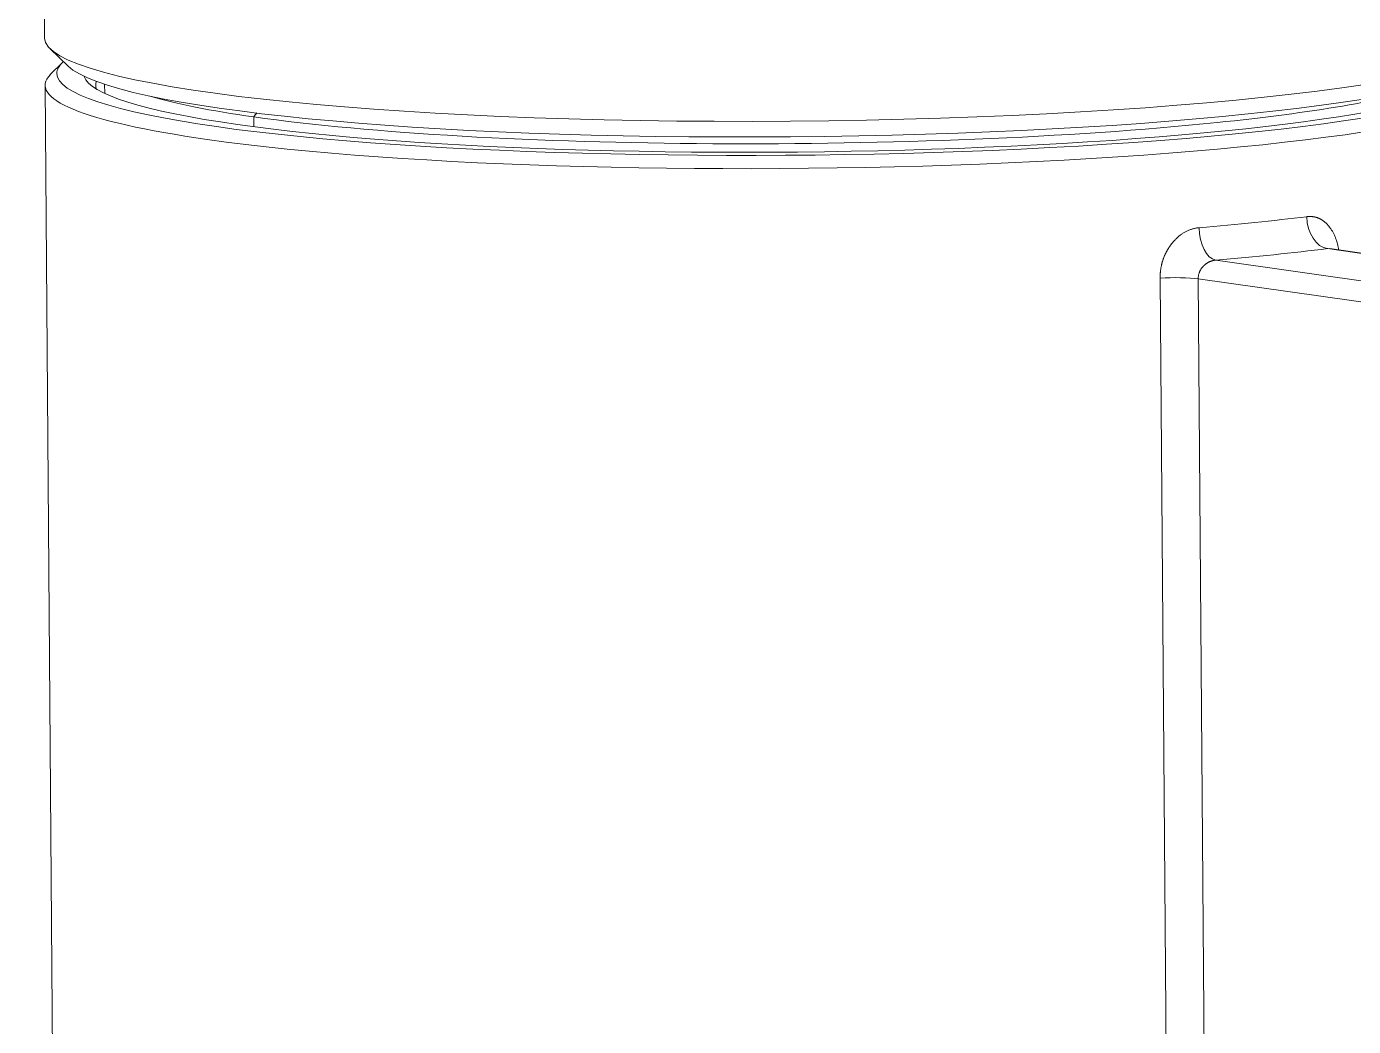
# Model space of a CAD drawing. Extents: x 14045 to 14886, y -16070 to -15429.
# Drawn here: x 14673.51 to 14695.77, y -15725.12 to -15708.33 of the extents above; entities that cross this region are included whole.
import ezdxf

# ---------------------------------------------------------------- set-up
doc = ezdxf.new("R2010")
doc.units = 0
doc.header["$MEASUREMENT"] = 0
doc.layers.get('0').update_dxf_attribs({"color": 3, "linetype": 'CONTINUOUS'})

msp = doc.modelspace()

# ---------------------------------------------------------------- linework, layer by layer
at = {"linetype": 'Continuous', "lineweight": 18, "extrusion": (-0.007688, 0.992816, 0.119401)}
for p, q in [((14673.742, -15699.092), (14673.815, -15708.527)), ((14673.907, -15708.706), (14674.207, -15708.997)), ((14674.107, -15708.944), (14673.91, -15709.141)), ((14673.821, -15709.321), (14673.986, -15730.667)), ((14674.821, -15709.303), (14674.822, -15709.456)), ((14704.45, -15713.354), (14695.372, -15712.062))]:
    msp.add_line(p, q, dxfattribs=at)
at = {"linetype": 'Continuous', "lineweight": 13, "extrusion": (-0.007688, 0.992816, 0.119401)}
for p, q in [((14677.323, -15709.851), (14677.325, -15710.016)), ((14704.406, -15713.353), (14695.338, -15712.062)), ((14693.46, -15712.255), (14702.528, -15713.546)), ((14692.661, -15729.834), (14692.527, -15712.559)), ((14702.296, -15713.867), (14693.166, -15712.568)), ((14693.166, -15712.568), (14693.3, -15729.843))]:
    msp.add_line(p, q, dxfattribs=at)
at = {"linetype": 'Continuous', "lineweight": 18}
for centre, major_axis, ratio, start_param, end_param in [((14686.315, -15708.43), (-12.5, -0.097), 0.119401, 0.000051, 3.141546), ((14686.319, -15709.026), (-12.3, -0.095), 0.119401, 0.671665, 3.276831), ((14686.319, -15709.026), (-12.3, -0.095), 0.119401, 6.147952, 6.283185), ((14686.317, -15708.728), (12.2, 0.094), 0.119401, 3.262203, 6.16258), ((14686.321, -15709.224), (12.5, 0.097), 0.119401, 3.020988, 3.813258), ((14686.319, -15709.026), (-12.3, -0.095), 0.119401, 0, 0.671665), ((14686.319, -15709.026), (11.85, 0.092), 0.119401, 3.178656, 3.813258), ((14686.321, -15709.224), (12.5, 0.097), 0.119401, 3.813258, 6.283185), ((14686.319, -15709.026), (11.85, 0.092), 0.119401, 3.813258, 6.246126), ((14686.321, -15709.224), (-11.65, -0.09), 0.119401, 6.240138, 6.283185), ((14686.321, -15709.224), (-11.65, -0.09), 0.119401, 0, 0.049924), ((14686.318, -15708.926), (11.5, 0.089), 0.119401, 5.384054, 5.913265), ((14686.318, -15708.926), (11.5, 0.089), 0.119401, 3.511518, 3.813258), ((14686.318, -15708.926), (11.5, 0.089), 0.119401, 3.813258, 5.384054), ((14695.334, -15711.566), (-0.061, 0.496), 0.686941, 1.405745, 2.976541), ((14693.456, -15711.759), (-0.043, 0.498), 0.54346, 1.428072, 2.998868), ((14686.335, -15711.011), (13, 0.101), 0.119401, 5.291615, 5.476494)]:
    msp.add_ellipse(centre, major_axis=major_axis, ratio=ratio, start_param=start_param, end_param=end_param, dxfattribs=at)
at = {"linetype": 'Continuous', "lineweight": 13}
for centre, major_axis, start_param, end_param in [((14686.331, -15710.515), (-12.5, -0.097), 2.150022, 2.334901), ((14692.775, -15712.609), (0.5, 0.004), 0.671665, 2.088002)]:
    msp.add_ellipse(centre, major_axis=major_axis, ratio=0.119401, start_param=start_param, end_param=end_param, dxfattribs=at)
msp.add_open_spline([(14677.323, -15709.851), (14677.34, -15709.827), (14677.357, -15709.804), (14677.374, -15709.781)], degree=3, dxfattribs=at)
for points, knots in [([(14694.987, -15711.526), (14694.991, -15711.525), (14694.997, -15711.524), (14695.007, -15711.524), (14695.017, -15711.523), (14695.027, -15711.522), (14695.037, -15711.522), (14695.046, -15711.522), (14695.056, -15711.522), (14695.066, -15711.523), (14695.075, -15711.524), (14695.084, -15711.525), (14695.094, -15711.526), (14695.103, -15711.527), (14695.112, -15711.529), (14695.121, -15711.53), (14695.13, -15711.533), (14695.139, -15711.535), (14695.148, -15711.537), (14695.157, -15711.54), (14695.165, -15711.543), (14695.174, -15711.546), (14695.183, -15711.55), (14695.191, -15711.553), (14695.2, -15711.557), (14695.208, -15711.561), (14695.216, -15711.565), (14695.225, -15711.57), (14695.233, -15711.575), (14695.241, -15711.58), (14695.249, -15711.585), (14695.257, -15711.59), (14695.265, -15711.596), (14695.273, -15711.602), (14695.28, -15711.608), (14695.288, -15711.614), (14695.296, -15711.621), (14695.303, -15711.628), (14695.311, -15711.635), (14695.318, -15711.642), (14695.325, -15711.65), (14695.333, -15711.657), (14695.34, -15711.665), (14695.347, -15711.673), (14695.354, -15711.682), (14695.361, -15711.69), (14695.368, -15711.699), (14695.378, -15711.712), (14695.39, -15711.728), (14695.404, -15711.749), (14695.417, -15711.771), (14695.429, -15711.793), (14695.441, -15711.815), (14695.452, -15711.838), (14695.463, -15711.862), (14695.472, -15711.886), (14695.481, -15711.911), (14695.49, -15711.936), (14695.497, -15711.962), (14695.504, -15711.988), (14695.511, -15712.015), (14695.516, -15712.042), (14695.52, -15712.065), (14695.522, -15712.079), (14695.523, -15712.084)], [0, 0, 0, 0, 0.013005, 0.025929, 0.038776, 0.051549, 0.064252, 0.076889, 0.089462, 0.101976, 0.114434, 0.126841, 0.139199, 0.151513, 0.163787, 0.176024, 0.188229, 0.200405, 0.212557, 0.224688, 0.236803, 0.248906, 0.261, 0.273091, 0.285181, 0.297276, 0.309379, 0.321494, 0.333626, 0.345778, 0.357955, 0.370161, 0.382399, 0.394673, 0.406989, 0.419348, 0.431756, 0.444216, 0.456731, 0.469306, 0.481944, 0.494649, 0.507425, 0.520274, 0.5332, 0.546206, 0.559297, 0.572475, 0.601197, 0.629604, 0.657728, 0.685607, 0.713277, 0.740775, 0.768138, 0.795406, 0.822618, 0.849812, 0.877029, 0.904307, 0.931685, 0.959202, 0.986896, 1, 1, 1, 1]), ([(14692.527, -15712.559), (14692.527, -15712.553), (14692.527, -15712.542), (14692.528, -15712.526), (14692.528, -15712.51), (14692.529, -15712.493), (14692.53, -15712.477), (14692.532, -15712.461), (14692.533, -15712.445), (14692.535, -15712.43), (14692.537, -15712.414), (14692.54, -15712.398), (14692.542, -15712.383), (14692.545, -15712.368), (14692.548, -15712.352), (14692.551, -15712.337), (14692.555, -15712.322), (14692.558, -15712.307), (14692.562, -15712.293), (14692.567, -15712.278), (14692.571, -15712.263), (14692.576, -15712.249), (14692.581, -15712.234), (14692.586, -15712.22), (14692.592, -15712.206), (14692.597, -15712.192), (14692.603, -15712.178), (14692.609, -15712.164), (14692.616, -15712.15), (14692.622, -15712.137), (14692.629, -15712.123), (14692.636, -15712.11), (14692.644, -15712.096), (14692.651, -15712.083), (14692.659, -15712.07), (14692.667, -15712.057), (14692.675, -15712.044), (14692.684, -15712.031), (14692.693, -15712.019), (14692.702, -15712.006), (14692.711, -15711.993), (14692.723, -15711.977), (14692.739, -15711.958), (14692.758, -15711.936), (14692.777, -15711.915), (14692.797, -15711.895), (14692.816, -15711.876), (14692.837, -15711.858), (14692.857, -15711.841), (14692.878, -15711.825), (14692.9, -15711.81), (14692.921, -15711.796), (14692.943, -15711.784), (14692.966, -15711.772), (14692.989, -15711.761), (14693.012, -15711.751), (14693.035, -15711.742), (14693.059, -15711.734), (14693.083, -15711.728), (14693.107, -15711.722), (14693.132, -15711.717), (14693.157, -15711.713), (14693.174, -15711.712), (14693.182, -15711.711)], [0, 0, 0, 0, 0.013404, 0.026713, 0.039931, 0.053062, 0.06611, 0.079079, 0.091973, 0.104797, 0.117555, 0.130251, 0.142889, 0.155475, 0.168013, 0.180508, 0.192964, 0.205386, 0.217779, 0.230147, 0.242496, 0.254831, 0.267155, 0.279475, 0.291795, 0.30412, 0.316454, 0.328804, 0.341173, 0.353567, 0.365989, 0.378446, 0.390942, 0.403481, 0.416069, 0.428709, 0.441407, 0.454166, 0.466992, 0.479888, 0.492859, 0.505909, 0.530721, 0.555188, 0.579341, 0.603212, 0.626833, 0.650238, 0.673462, 0.696541, 0.71951, 0.742407, 0.765268, 0.788131, 0.811034, 0.834013, 0.857104, 0.880346, 0.903771, 0.927416, 0.951315, 0.975499, 1, 1, 1, 1])]:
    msp.add_open_spline(points, degree=3, knots=knots, dxfattribs=at)
at = {"linetype": 'Continuous', "lineweight": 18}
msp.add_open_spline([(14693.46, -15712.255), (14693.457, -15712.255), (14693.452, -15712.256), (14693.443, -15712.257), (14693.435, -15712.258), (14693.426, -15712.259), (14693.418, -15712.261), (14693.41, -15712.263), (14693.401, -15712.265), (14693.393, -15712.268), (14693.385, -15712.271), (14693.376, -15712.274), (14693.368, -15712.277), (14693.36, -15712.28), (14693.352, -15712.284), (14693.344, -15712.288), (14693.336, -15712.292), (14693.328, -15712.297), (14693.321, -15712.301), (14693.313, -15712.306), (14693.305, -15712.312), (14693.298, -15712.317), (14693.291, -15712.322), (14693.283, -15712.328), (14693.276, -15712.334), (14693.269, -15712.34), (14693.262, -15712.346), (14693.254, -15712.355), (14693.244, -15712.365), (14693.232, -15712.379), (14693.222, -15712.392), (14693.212, -15712.407), (14693.204, -15712.422), (14693.196, -15712.437), (14693.189, -15712.452), (14693.183, -15712.468), (14693.177, -15712.485), (14693.173, -15712.501), (14693.17, -15712.518), (14693.168, -15712.535), (14693.166, -15712.552), (14693.166, -15712.563), (14693.166, -15712.568)], degree=3, knots=[0, 0, 0, 0, 0.019226, 0.038462, 0.057706, 0.07696, 0.096223, 0.115496, 0.134777, 0.154069, 0.17337, 0.19268, 0.212, 0.23133, 0.25067, 0.270019, 0.289379, 0.308748, 0.328128, 0.347517, 0.366917, 0.386327, 0.405748, 0.425179, 0.444621, 0.464073, 0.483535, 0.503009, 0.539171, 0.575172, 0.611025, 0.646744, 0.682346, 0.717845, 0.753257, 0.788597, 0.823881, 0.859123, 0.894341, 0.929549, 0.964764, 1, 1, 1, 1], dxfattribs=at)

doc.saveas('drawing.dxf')
